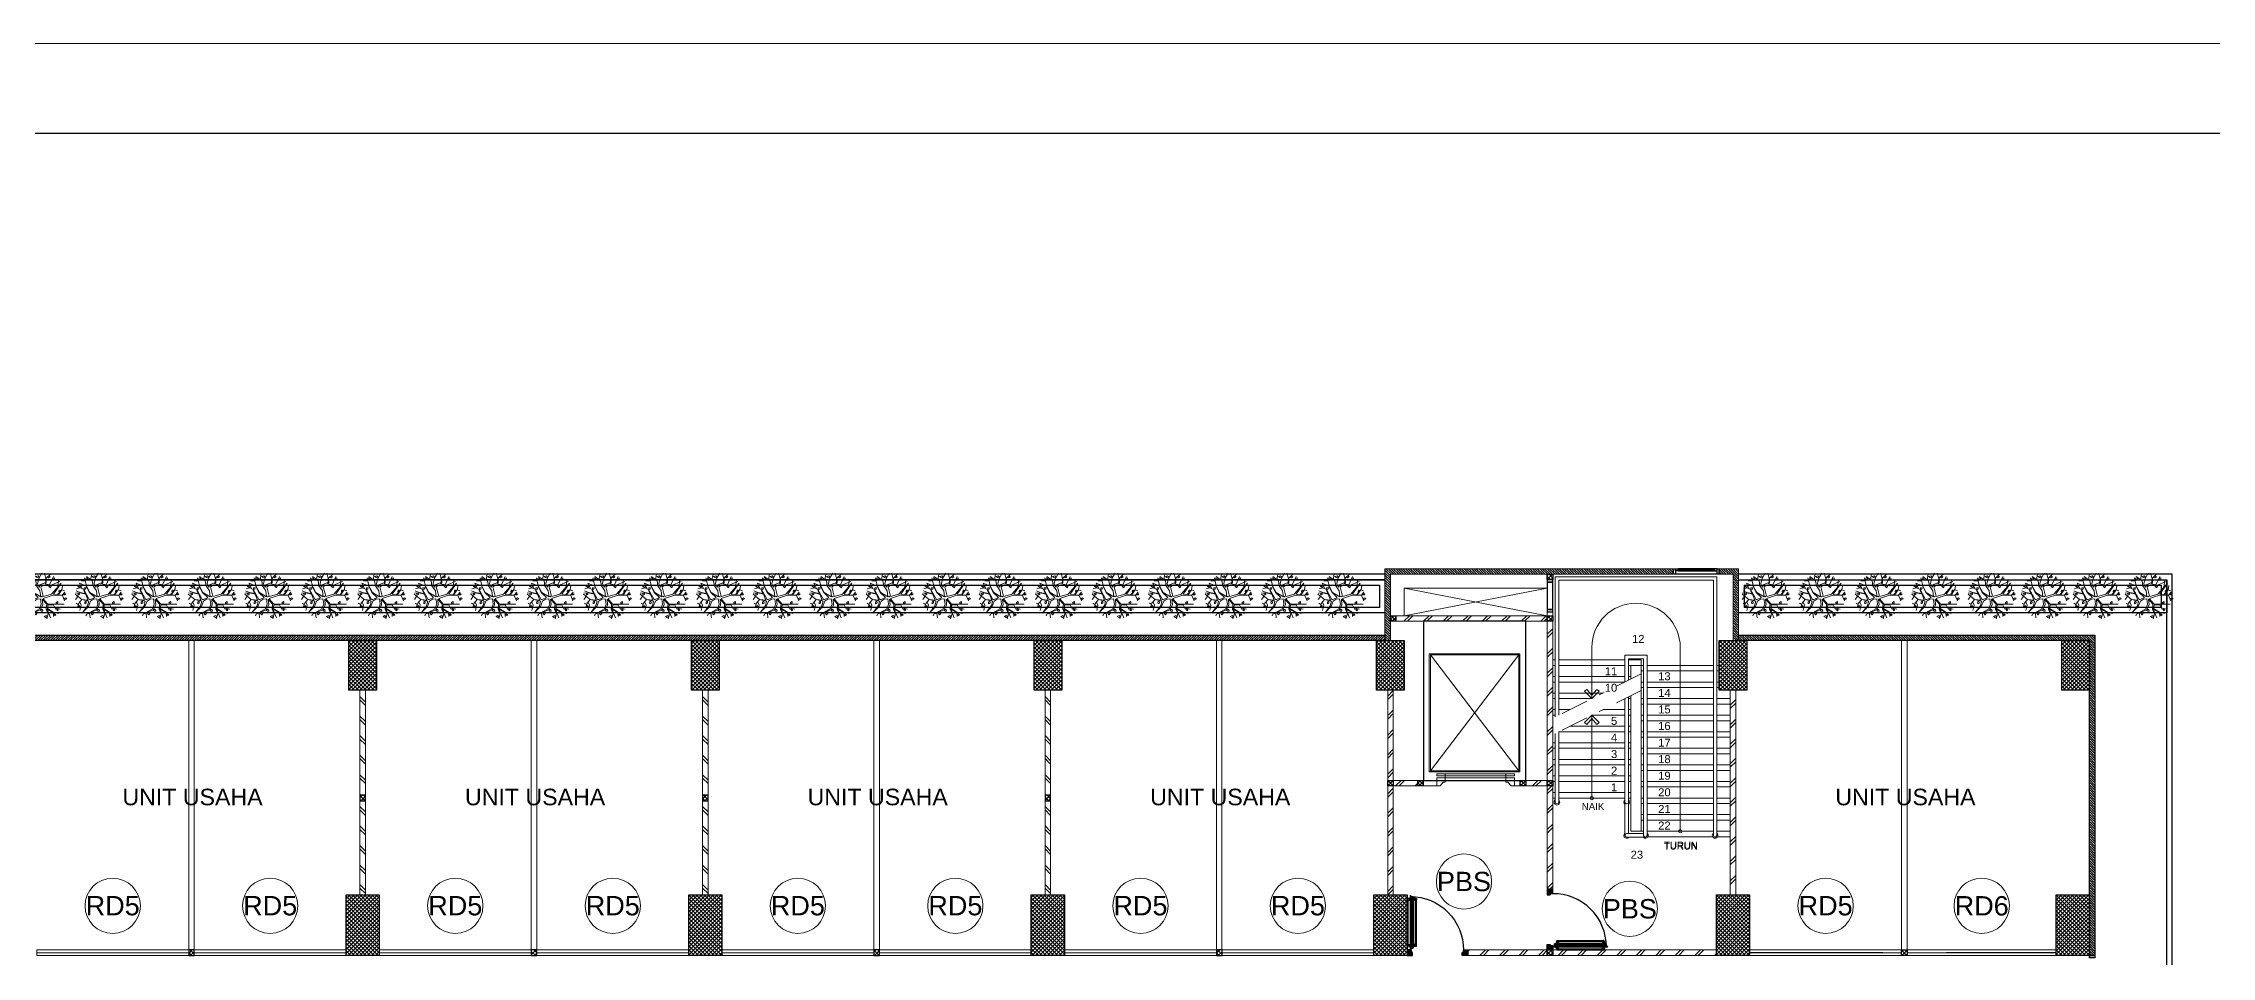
# Model space of a CAD drawing. Header units: millimetres. Extents: x -108 to 351, y -17 to 192.
# Drawn here: x 158.79 to 198.03, y 50.78 to 67.31 of the extents above; entities that cross this region are included whole.
import ezdxf
from ezdxf.enums import TextEntityAlignment as Align

# ---------------------------------------------------------------- set-up
doc = ezdxf.new("R2010")
doc.units = ezdxf.units.MM
doc.linetypes.add('DASHDOT', pattern=[1, 0.5, -0.25, 0, -0.25])
doc.layers.get('defpoints').update_dxf_attribs({"color": 1})
for name, color, linetype, lineweight in [('ars', 11, 'Continuous', 0), ('ars @ 1', 11, 'Continuous', 0), ('ARSIR', 31, 'Continuous', 5), ('KACA', 151, 'Continuous', 5), ('KOL', 1, 'Continuous', 30), ('KOLOM', 4, 'Continuous', 9), ('KOP', 7, 'Continuous', 20), ('KOP GARIS', 1, 'Continuous', 30), ('lan', 7, 'Continuous', 15), ('LIFT', 15, 'Continuous', 15), ('NOT', 7, 'Continuous', 20), ('POHON', 62, 'Continuous', 5), ('Stair', 7, 'Continuous', 15), ('tem', 5, 'Continuous', 20)]:
    doc.layers.add(name, color=color, linetype=linetype, lineweight=lineweight)
doc.layers.add('as', color=1, linetype='Continuous', plot=False)
for name, color, linetype in [('HID', 1, 'Continuous'), ('Kusen', 30, 'Continuous'), ('STL', 6, 'Continuous')]:
    doc.layers.add(name, color=color, linetype=linetype)
doc.styles.add('ATTR', font='romans.shx', dxfattribs={"width": 0.8, "height": 0.56})
doc.styles.add('RM25', font='arial.ttf')
doc.styles.add('S', font='simplex', dxfattribs={"width": 0.75})
doc.styles.get("Standard").update_dxf_attribs({"font": 'arial.ttf'})
pattern_1 = [(45, (0, 0), (-0.1767767, 0.1767767), []), (45, (0.0625, 0), (-0.1767767, 0.1767767), [])]
pattern_2 = [(225, (1.1, 1e-06), (-0.014142, 0.014142), []), (135, (1.1, 1e-06), (0.014142, 0.014142), [])]
pattern_3 = [(315, (-2e-13, 1e-06), (0.014142, 0.014142), []), (45, (-2e-13, 1e-06), (-0.014142, 0.014142), [])]

# ---------------------------------------------------------------- blocks, each defined once
blk = doc.blocks.new('K 10.10')
at = {"layer": 'ars'}
h = blk.add_hatch(dxfattribs=at)
h.set_pattern_fill('_USER', color=256, scale=0.05, angle=45, double=1, pattern_type=0)
h.set_pattern_definition([(45, (0, 0), (-0.035355339, 0.035355339), []), (135, (0, 0), (-0.035355339, -0.035355339), [])])
h.paths.add_polyline_path([(1560.538, 1380.407), (1560.638, 1380.407), (1560.638, 1380.507), (1560.538, 1380.507)])
at = {"layer": 'KOL'}
blk.add_lwpolyline([(1560.538, 1380.407), (1560.638, 1380.407), (1560.638, 1380.507), (1560.538, 1380.507)], close=True, dxfattribs=at)
blk = doc.blocks.new('k1')
at = {"layer": 'ars'}
h = blk.add_hatch(dxfattribs=at)
h.set_pattern_fill('_USER', color=256, scale=0.05, angle=45, double=1, pattern_type=0)
h.set_pattern_definition([(45, (0, -5), (-0.03535534, 0.03535534), []), (135, (0, -5), (-0.03535534, -0.03535534), [])])
h.paths.add_polyline_path([(-0.3, -0.55), (0.3, -0.55), (0.3, 0.55), (-0.3, 0.55)])
at = {"layer": 'KOL'}
blk.add_lwpolyline([(-0.3, -0.55), (0.3, -0.55), (0.3, 0.55), (-0.3, 0.55)], close=True, dxfattribs=at)
blk = doc.blocks.new('k3')
at = {"layer": 'ars'}
h = blk.add_hatch(dxfattribs=at)
h.set_pattern_fill('_USER', color=256, scale=0.05, angle=45, double=1, pattern_type=0)
h.set_pattern_definition([(45, (0, -5.05), (-0.03535534, 0.03535534), []), (135, (0, -5.05), (-0.03535534, -0.03535534), [])])
h.paths.add_polyline_path([(-0.25, -0.45), (0.25, -0.45), (0.25, 0.45), (-0.25, 0.45)])
at = {"layer": 'KOL'}
blk.add_lwpolyline([(-0.25, -0.45), (0.25, -0.45), (0.25, 0.45), (-0.25, 0.45)], close=True, dxfattribs=at)
blk = doc.blocks.new('bola-3')
at = {"layer": 'POHON'}
for p, q in [((-0.8, 1.61), (-0.7, 2.14)), ((-0.05, 2.25), (-0.32, 1.8)), ((0.18, 2.23), (0.33, 1.73)), ((0.39, 1.79), (0.73, 2.12)), ((-1.65, -0.31), (-2.28, 0.2)), ((-1.84, 0.34), (-2.27, 0.32)), ((-2.05, 0), (-2.27, -0.31)), ((-2.2, 0.55), (-1.82, 0.37)), ((-1.83, 0.82), (-2.16, 0.74)), ((-1.47, 0.67), (-2.06, 0.94)), ((-1.25, 1.01), (-1.87, 1.29)), ((-1.87, 1.27), (-1.62, 0.76)), ((-1.28, 0.22), (-1.84, 0.34)), ((-1.82, 0.37), (-1.35, 0.29)), ((-1.31, 1.47), (-1.72, 1.49)), ((-0.94, -0.31), (-1.47, 0.67)), ((-1.36, 0.34), (-1.47, 0.57)), ((-1.21, 1.01), (-1.38, 1.8)), ((-1.35, 0.29), (-1.36, 0.34)), ((-1.06, -0.37), (-1.28, 0.22)), ((-0.92, 0.36), (-1.25, 1.01)), ((-0.87, 0.39), (-1.21, 1.01)), ((-1.2, 1.91), (-0.65, 1.5)), ((-0.41, -0.1), (-0.92, 0.36)), ((-0.17, -0.05), (-0.87, 0.39)), ((-0.65, 1.5), (-0.57, 1.01)), ((-0.57, 1.01), (-0.24, 0.53)), ((-0.32, 1.8), (-0.47, 1.24)), ((-0.47, 1.24), (-0.44, 1.1)), ((-0.44, 1.1), (-0.28, 0.89)), ((-0.28, 0.89), (-0.25, 1.1)), ((-0.25, 1.1), (0.3, 1.34)), ((-0.24, 0.53), (-0.17, -0.03)), ((-0.15, 0.92), (0.18, 1.12)), ((0.08, 0.02), (-0.15, 0.92)), ((0.08, -0.21), (1.04, 0.13)), ((0.09, 0), (0.88, 0.2)), ((0.18, 1.12), (0.75, 1.04)), ((0.37, 1.33), (0.26, 1.2)), ((0.27, 1.2), (0.69, 1.12)), ((0.31, 1.34), (0.33, 1.77)), ((0.36, 1.79), (0.37, 1.33)), ((0.69, 1.12), (1.06, 1.93)), ((0.75, 1.04), (1.69, 1.43)), ((0.88, 0.2), (1.81, 1.27)), ((1.04, 0.13), (1.92, 0.07)), ((1.81, 1.26), (1.06, 0.22)), ((1.06, 0.22), (1.46, 0.18)), ((1.46, 0.18), (1.87, 0.64)), ((1.55, 1.59), (1.47, 0.89)), ((1.87, 0.64), (1.55, 0.18)), ((1.55, 0.16), (1.91, 0.13)), ((1.88, 0.64), (1.94, 1.04)), ((1.88, 0.64), (2.13, 0.55)), ((1.91, 0.13), (2.16, 0.41)), ((1.92, 0.07), (2.14, -0.42)), ((-2, -0.77), (-2.19, -0.67)), ((-1.95, -0.67), (-2.05, -0.98)), ((-1.65, -0.31), (-1.95, -0.67)), ((-1.84, -0.56), (-1.71, -0.86)), ((-1.71, -0.86), (-1.83, -1.35)), ((-0.98, -0.47), (-1.65, -0.31)), ((-1.64, -0.31), (-1.06, -0.37)), ((-1.62, -1.62), (-1.1, -0.91)), ((-1.01, -0.97), (-1.62, -1.6)), ((-1.18, -1.72), (-1.25, -1.88)), ((-0.28, -1.21), (-1.18, -1.71)), ((-0.21, -1.3), (-1.18, -1.72)), ((-1.09, -0.91), (-0.98, -0.47)), ((-0.81, -0.45), (-1.01, -0.97)), ((-0.83, -0.31), (-0.94, -0.31)), ((-0.9, -1.62), (-0.85, -2.08)), ((-0.41, -0.12), (-0.83, -0.31)), ((-0.52, -0.28), (-0.81, -0.45)), ((-0.19, -0.24), (-0.52, -0.28)), ((-0.11, -0.75), (-0.28, -1.21)), ((0.03, -0.81), (-0.21, -1.3)), ((-0.19, -0.24), (-0.11, -0.75)), ((-0.02, -0.26), (0.41, -0.75)), ((-0.02, -0.28), (0.03, -0.81)), ((0.08, -0.23), (0.51, -0.74)), ((0.41, -0.75), (0.37, -1.25)), ((0.37, -1.25), (0.56, -1.67)), ((0.56, -1.67), (0.42, -2.18)), ((0.44, -1.25), (0.78, -2.06)), ((0.45, -1.27), (1.03, -1.57)), ((0.52, -0.84), (0.47, -1.18)), ((0.47, -1.18), (1.03, -1.53)), ((0.51, -0.74), (2.08, -0.74)), ((0.52, -0.84), (1.06, -0.82)), ((1.03, -1.53), (1.54, -1.65)), ((1.03, -1.57), (1.06, -1.94)), ((1.06, -0.82), (1.29, -1.28)), ((1.19, -1.09), (1.73, -1.25))]:
    blk.add_line(p, q, dxfattribs=at)
for points in [[(-1.9, 0.32), (-2.05, 0.25), (-2, 0.11), (-1.87, 0.2)], [(-1.73, 1.01), (-1.89, 1.06), (-1.98, 0.96), (-1.84, 0.9)], [(-1.44, 0.68), (-1.44, 0.83), (-1.27, 0.83), (-1.3, 0.7)], [(-1.23, 1.8), (-1.27, 1.66), (-1.14, 1.57), (-1.1, 1.71)], [(-0.43, 1.97), (-0.64, 1.91), (-0.5, 1.81), (-0.31, 1.84)], [(0, 0.02), (-0.07, 0), (-0.08, -0.05), (-0.03, -0.03)], [(0.49, 1.88), (0.64, 1.95), (0.74, 1.86), (0.61, 1.79)], [(0.69, 1.05), (0.62, 0.94), (0.79, 0.81), (0.85, 0.96)], [(1.16, 1.78), (1, 1.73), (1, 1.6), (1.16, 1.62)], [(1.67, 0.41), (1.59, 0.48), (1.62, 0.61), (1.71, 0.59)], [(2.03, 0.16), (2.08, 0.25), (2.25, 0.25), (2.17, 0.15)], [(-1.87, -0.88), (-1.98, -0.98), (-1.94, -1.11), (-1.83, -1.04)], [(-1.24, -0.45), (-1.37, -0.54), (-1.36, -0.72), (-1.22, -0.61)], [(-0.67, -1.53), (-0.75, -1.64), (-0.65, -1.79), (-0.53, -1.66)], [(-0.17, -1.26), (-0.17, -1.37), (-0.1, -1.42), (0.04, -1.42), (0.01, -1.28), (-0.07, -1.26)], [(0.48, -1.92), (0.35, -1.84), (0.16, -1.95), (0.33, -2.03)], [(1.07, -1.75), (1.17, -1.68), (1.29, -1.79), (1.19, -1.86)], [(1.32, -0.71), (1.32, -0.58), (1.48, -0.49), (1.48, -0.64)], [(1.43, -1.18), (1.38, -1.29), (1.48, -1.4), (1.53, -1.29)], [(2.1, -0.23), (2.24, -0.14), (2.35, -0.23), (2.22, -0.31)]]:
    blk.add_lwpolyline(points, close=True, dxfattribs=at)
at = {"layer": 'POHON', "style": 'ATTR', "width": 0.8, "flags": 9}
blk.add_attdef('ESTCODE', (-0.07, 0), '', height=0.00000926, dxfattribs=at)
blk = doc.blocks.new('D-P90')
at = {"layer": 'ars'}
h = blk.add_hatch(dxfattribs=at)
h.set_pattern_fill('ANSI37', color=256, scale=0.005, angle=-90, style=0)
h.set_pattern_definition([(45, (-1350.94906, -1248.591899), (0.01122532015, -0.01122532015), []), (315, (-1350.94906, -1248.591899), (-0.01122532015, -0.01122532015), [])])
h.paths.add_polyline_path([(0.009, -0.183, -0.414214), (0.01, -0.184), (0.01, -1.116, -0.414214), (0.009, -1.117), (-0.034, -1.117, 0.414214), (-0.037, -1.12), (-0.037, -1.142, -1), (-0.038, -1.142), (-0.038, -0.158, -1), (-0.037, -0.158), (-0.037, -0.181, 0.414214), (-0.034, -0.183)])
at = {"layer": 'as'}
for p, q in [((-0.04, -0.158), (-0.046, -0.158)), ((-0.042, -0.161), (-0.042, -0.155))]:
    blk.add_line(p, q, dxfattribs=at)
at = {"layer": 'HID'}
for p, q in [((-0.044, -0.125), (-0.092, -0.077)), ((-0.042, -0.123), (-0.091, -0.075)), ((-0.066, -0.147), (-0.023, -0.104)), ((-0.063, -0.147), (-0.023, -0.107)), ((0.966, -0.147), (0.923, -0.104)), ((0.963, -0.147), (0.923, -0.107)), ((0.942, -0.123), (0.991, -0.075)), ((0.944, -0.125), (0.992, -0.077))]:
    blk.add_line(p, q, dxfattribs=at)
for points in [[(-0.044, -0.125), (-0.044, -0.125), (-0.042, -0.123), (-0.042, -0.123)], [(0.944, -0.125), (0.944, -0.125), (0.942, -0.123), (0.942, -0.123)]]:
    blk.add_lwpolyline(points, dxfattribs=at)
at = {"layer": 'KOL'}
blk.add_line((0.97, -0.13), (0.97, -0.15), dxfattribs=at)
at = {"layer": 'Kusen', "ltscale": 2}
for p, q in [((-0.099, -0.221), (-0.099, -1.06)), ((-0.079, -0.241), (-0.079, -1.06)), ((-0.074, -0.211), (-0.04, -0.211)), ((-0.074, -0.221), (-0.074, -0.211)), ((-0.074, -0.251), (-0.074, -0.241)), ((-0.074, -0.251), (-0.04, -0.251)), ((-0.061, -0.251), (-0.061, -0.211)), ((-0.04, -0.251), (-0.04, -0.211)), ((0.046, -0.211), (0.012, -0.211)), ((0.012, -0.251), (0.012, -0.211)), ((0.046, -0.251), (0.012, -0.251)), ((0.033, -0.251), (0.033, -0.211)), ((0.046, -0.221), (0.046, -0.211)), ((0.046, -0.251), (0.046, -0.241)), ((0.053, -0.241), (0.053, -1.06)), ((0.073, -0.221), (0.073, -1.06)), ((-0.074, -1.05), (-0.04, -1.05)), ((-0.074, -1.05), (-0.074, -1.06)), ((-0.074, -1.08), (-0.074, -1.09)), ((-0.074, -1.09), (-0.04, -1.09)), ((-0.061, -1.05), (-0.061, -1.09)), ((-0.04, -1.05), (-0.04, -1.09)), ((0.046, -1.05), (0.012, -1.05)), ((0.012, -1.05), (0.012, -1.09)), ((0.046, -1.09), (0.012, -1.09)), ((0.033, -1.05), (0.033, -1.09)), ((0.046, -1.05), (0.046, -1.06)), ((0.046, -1.08), (0.046, -1.09))]:
    blk.add_line(p, q, dxfattribs=at)
at = {"layer": 'Kusen'}
for p, q in [((-0.042, -0.155), (-0.038, -0.156)), ((-0.042, -0.157), (-0.038, -0.158))]:
    blk.add_line(p, q, dxfattribs=at)
at = {"layer": 'Kusen', "ltscale": 2}
for points in [[(-0.099, -0.241), (-0.061, -0.241), (-0.061, -0.221), (-0.099, -0.221), (-0.099, -0.241)], [(0.073, -0.241), (0.033, -0.241), (0.033, -0.221), (0.073, -0.221), (0.073, -0.241)], [(-0.101, -1.06), (-0.061, -1.06), (-0.061, -1.08), (-0.101, -1.08), (-0.101, -1.06)], [(0.073, -1.06), (0.033, -1.06), (0.033, -1.08), (0.073, -1.08), (0.073, -1.06)]]:
    blk.add_lwpolyline(points, dxfattribs=at)
at = {"layer": 'Kusen'}
blk.add_circle((-0.042, -0.158), 0.001, dxfattribs=at)
for radius, start, end in [(0.0025, 75.7804, 11.3851), (0.961, 270, 0.4597)]:
    blk.add_arc((-0.042, -0.158), radius, start, end, dxfattribs=at)
at = {"layer": 'STL'}
for p, q in [((-0.038, -0.158), (-0.038, -1.142)), ((-0.037, -0.181), (-0.037, -0.158)), ((-0.034, -0.183), (0.009, -0.183)), ((0.01, -0.184), (0.01, -1.116)), ((-0.037, -1.12), (-0.037, -1.142)), ((-0.034, -1.117), (0.009, -1.117))]:
    blk.add_line(p, q, dxfattribs=at)
for points in [[(0, -0.1), (0, -0.103), (-0.019, -0.103, 0.414214), (-0.02, -0.105), (-0.02, -0.148, -0.414214), (-0.022, -0.15), (-0.068, -0.15, -0.414214), (-0.07, -0.148), (-0.07, -0.13), (-0.067, -0.13), (-0.067, -0.146, 0.414214), (-0.065, -0.147), (-0.024, -0.147, 0.414214), (-0.023, -0.146), (-0.023, -0.102, -0.414214), (-0.021, -0.1)], [(0.9, -0.1), (0.9, -0.103), (0.919, -0.103, -0.414214), (0.92, -0.105), (0.92, -0.148, 0.414214), (0.922, -0.15), (0.968, -0.15, 0.414214), (0.97, -0.148), (0.97, -0.13), (0.967, -0.13), (0.967, -0.146, -0.414214), (0.966, -0.147), (0.925, -0.147, -0.414214), (0.923, -0.146), (0.923, -0.102, 0.414214), (0.921, -0.1)]]:
    blk.add_lwpolyline(points, format="xyb", close=True, dxfattribs=at)
blk.add_lwpolyline([(0.009, -0.182), (-0.034, -0.182, -0.414214), (-0.035, -0.181), (-0.035, -0.158, 1), (-0.04, -0.158), (-0.04, -1.142, 1), (-0.035, -1.142), (-0.035, -1.12, -0.414214), (-0.034, -1.119), (0.009, -1.119, 0.414214), (0.012, -1.116), (0.012, -0.184)], format="xyb", dxfattribs=at)
for centre, radius, start, end in [((-0.038, -0.158), 0.00075, 0, 180), ((-0.034, -0.181), 0.0025, 180, 270), ((0.009, -0.184), 0.0025, 360, 90), ((0.009, -0.184), 0.001, 360, 90), ((-0.038, -1.142), 0.00075, 180, 0), ((-0.034, -1.12), 0.0025, 90, 180), ((0.009, -1.116), 0.001, 270, 0)]:
    blk.add_arc(centre, radius, start, end, dxfattribs=at)
blk = doc.blocks.new('PINTU DARURAT')
at = {"layer": 'ARSIR'}
h = blk.add_hatch(dxfattribs=at)
h.set_pattern_fill('_USER', color=256, scale=0.02, angle=315, style=0, double=1, pattern_type=0)
h.set_pattern_definition(pattern_3)
edge = h.paths.add_edge_path()
edge.add_line((0, 0), (0.1, 0))
edge.add_line((0.1, 0), (0.1, 0.05))
edge.add_line((0.1, 0.05), (0.077, 0.05))
edge.add_line((0.077, 0.05), (0.077, 0.096))
edge.add_arc((0.076, 0.096), 0.0015, 360, 450)
edge.add_line((0.075, 0.097), (0.035, 0.097))
edge.add_arc((0.035, 0.096), 0.0015, 90, 180)
edge.add_line((0.033, 0.096), (0.033, 0.08))
edge.add_line((0.033, 0.08), (0.03, 0.08))
edge.add_line((0.03, 0.08), (0.03, 0.1))
edge.add_line((0.03, 0.1), (0, 0.1))
edge.add_line((0, 0.1), (0, 0))
h = blk.add_hatch(dxfattribs=at)
h.set_pattern_fill('_USER', color=256, scale=0.02, angle=315, style=0, double=1, pattern_type=0)
h.set_pattern_definition(pattern_3)
edge = h.paths.add_edge_path()
edge.add_line((0, 0), (0.1, 0))
edge.add_line((0.1, 0), (0.1, 0.05))
edge.add_line((0.1, 0.05), (0.077, 0.05))
edge.add_line((0.077, 0.05), (0.077, 0.096))
edge.add_arc((0.076, 0.096), 0.0015, 360, 450)
edge.add_line((0.075, 0.097), (0.035, 0.097))
edge.add_arc((0.035, 0.096), 0.0015, 90, 180)
edge.add_line((0.033, 0.096), (0.033, 0.08))
edge.add_line((0.033, 0.08), (0.03, 0.08))
edge.add_line((0.03, 0.08), (0.03, 0.1))
edge.add_line((0.03, 0.1), (0, 0.1))
edge.add_line((0, 0.1), (0, 0))
h = blk.add_hatch(dxfattribs=at)
h.set_pattern_fill('_USER', color=256, scale=0.02, angle=315, style=0, double=1, pattern_type=0)
h.set_pattern_definition(pattern_2)
edge = h.paths.add_edge_path()
edge.add_line((1.1, 0), (1, 0))
edge.add_line((1, 0), (1, 0.05))
edge.add_line((1, 0.05), (1.023, 0.05))
edge.add_line((1.023, 0.05), (1.023, 0.096))
edge.add_arc((1.024, 0.096), 0.0015, -630, -540, ccw=False)
edge.add_line((1.024, 0.097), (1.065, 0.097))
edge.add_arc((1.065, 0.096), 0.0015, -360, -270, ccw=False)
edge.add_line((1.067, 0.096), (1.067, 0.08))
edge.add_line((1.067, 0.08), (1.07, 0.08))
edge.add_line((1.07, 0.08), (1.07, 0.1))
edge.add_line((1.07, 0.1), (1.1, 0.1))
edge.add_line((1.1, 0.1), (1.1, 0))
h = blk.add_hatch(dxfattribs=at)
h.set_pattern_fill('_USER', color=256, scale=0.02, angle=315, style=0, double=1, pattern_type=0)
h.set_pattern_definition(pattern_2)
edge = h.paths.add_edge_path()
edge.add_line((1.1, 0), (1, 0))
edge.add_line((1, 0), (1, 0.05))
edge.add_line((1, 0.05), (1.023, 0.05))
edge.add_line((1.023, 0.05), (1.023, 0.096))
edge.add_arc((1.024, 0.096), 0.0015, -630, -540, ccw=False)
edge.add_line((1.024, 0.097), (1.065, 0.097))
edge.add_arc((1.065, 0.096), 0.0015, -360, -270, ccw=False)
edge.add_line((1.067, 0.096), (1.067, 0.08))
edge.add_line((1.067, 0.08), (1.07, 0.08))
edge.add_line((1.07, 0.08), (1.07, 0.1))
edge.add_line((1.07, 0.1), (1.1, 0.1))
edge.add_line((1.1, 0.1), (1.1, 0))
at = {"layer": 'KOL'}
blk.add_line((1.1, 0.1), (1.1, 0), dxfattribs=at)
blk.add_line((1.1, 0.1), (1.1, 0), dxfattribs=at)
blk.add_line((1.1, 0.1), (1.1, 0), dxfattribs=at)
blk.add_line((1.1, 0.1), (1.1, 0), dxfattribs=at)
for points in [[(0, 0), (0.1, 0), (0.1, 0.05), (0.077, 0.05), (0.077, 0.096, 0.414214), (0.075, 0.097), (0.035, 0.097, 0.414214), (0.033, 0.096), (0.033, 0.08), (0.03, 0.08), (0.03, 0.1), (0, 0.1)], [(0, 0), (0.1, 0), (0.1, 0.05), (0.077, 0.05), (0.077, 0.096, 0.414214), (0.075, 0.097), (0.035, 0.097, 0.414214), (0.033, 0.096), (0.033, 0.08), (0.03, 0.08), (0.03, 0.1), (0, 0.1)], [(1.1, 0), (1, 0), (1, 0.05), (1.023, 0.05), (1.023, 0.096, -0.414214), (1.024, 0.097), (1.065, 0.097, -0.414214), (1.067, 0.096), (1.067, 0.08), (1.07, 0.08), (1.07, 0.1), (1.1, 0.1)], [(1.1, 0), (1, 0), (1, 0.05), (1.023, 0.05), (1.023, 0.096, -0.414214), (1.024, 0.097), (1.065, 0.097, -0.414214), (1.067, 0.096), (1.067, 0.08), (1.07, 0.08), (1.07, 0.1), (1.1, 0.1)]]:
    blk.add_lwpolyline(points, format="xyb", close=True, dxfattribs=at)
at = {"layer": 'Kusen', "xscale": -1, "rotation": 180}
blk.add_blockref('D-P90', (0.1, -0.05), dxfattribs=at)
blk = doc.blocks.new('T. J2')
at = {"layer": 'KACA', "color": 141}
blk.add_lwpolyline([(-0.379, 0.077), (0.291, 0.077), (0.291, 0.082), (-0.379, 0.082)], close=True, dxfattribs=at)
at = {"layer": 'Kusen'}
for p, q in [((-0.419, 0), (0.331, 0)), ((-0.369, 0.1), (0.281, 0.1)), ((0.281, 0.06), (-0.369, 0.06))]:
    blk.add_line(p, q, dxfattribs=at)
for points in [[(-0.459, 0), (-0.419, 0), (-0.419, 0.1), (-0.459, 0.1)], [(0.331, 0), (0.371, 0), (0.371, 0.1), (0.331, 0.1)]]:
    blk.add_lwpolyline(points, close=True, dxfattribs=at)
for points in [[(-0.369, 0.077), (-0.369, 0.06), (-0.419, 0.06), (-0.419, 0.1), (-0.369, 0.1), (-0.369, 0.082), (-0.379, 0.082), (-0.379, 0.077), (-0.369, 0.077)], [(0.281, 0.077), (0.281, 0.06), (0.331, 0.06), (0.331, 0.1), (0.281, 0.1), (0.281, 0.082), (0.291, 0.082), (0.291, 0.077), (0.281, 0.077)]]:
    blk.add_lwpolyline(points, dxfattribs=at)
blk = doc.blocks.new('P.SHAFT')
for points in [[(-0.05, 0.54), (-0.05, 0.58), (0.05, 0.58), (0.05, 0.54)], [(-0.05, 0.04), (-0.05, 0.54), (0.05, 0.54), (0.05, 0.04)], [(-0.05, 0), (-0.05, 0.04), (0.05, 0.04), (0.05, 0)]]:
    blk.add_lwpolyline(points, close=True)
blk = doc.blocks.new('LIFT BARANG MITSHUBISI')
at = {"layer": 'ARSIR'}
for p, q in [((-0.845, 1.05), (0.755, -1.05)), ((0.755, 1.05), (-0.845, -1.05))]:
    blk.add_line(p, q, dxfattribs=at)
at = {"layer": 'defpoints', "color": 3}
blk.add_lwpolyline([(0.883, -1.223), (0.883, 1.657), (-0.972, 1.657), (-0.972, -1.223)], close=True, dxfattribs=at)
at = {"layer": 'LIFT'}
for points in [[(-0.865, -1.07), (0.775, -1.07), (0.775, 1.07), (-0.865, 1.07)], [(-0.845, -1.05), (0.755, -1.05), (0.755, 1.05), (-0.845, 1.05)], [(-0.73, -1.141), (0.676, -1.141), (0.676, -1.105), (-0.73, -1.105)], [(-0.73, -1.141), (-0.577, -1.141), (-0.577, -1.105), (-0.73, -1.105)], [(-0.577, -1.223), (-0.73, -1.223), (-0.73, -1.176), (-0.577, -1.176)], [(-0.73, -1.223), (0.676, -1.223), (0.676, -1.176), (-0.73, -1.176)], [(-0.577, -1.176), (0.523, -1.176), (0.523, -1.141), (-0.577, -1.141)], [(0.523, -1.141), (0.676, -1.141), (0.676, -1.105), (0.523, -1.105)], [(0.523, -1.223), (0.676, -1.223), (0.676, -1.176), (0.523, -1.176)]]:
    blk.add_lwpolyline(points, close=True, dxfattribs=at)
for points in [[(-0.73, -1.223), (-0.73, -1.323), (-0.669, -1.323), (-0.612, -1.258), (-0.577, -1.258), (-0.577, -1.223), (-0.73, -1.223)], [(0.676, -1.223), (0.676, -1.323), (0.616, -1.323), (0.559, -1.258), (0.523, -1.258), (0.523, -1.223), (0.676, -1.223)]]:
    blk.add_lwpolyline(points, dxfattribs=at)
at = {"layer": 'tem'}
for points in [[(-0.972, -1.223), (-0.972, -1.323), (-0.73, -1.323), (-0.73, -1.223)], [(0.676, -1.223), (0.676, -1.323), (0.783, -1.323), (0.783, -1.223)]]:
    blk.add_lwpolyline(points, close=True, dxfattribs=at)
blk = doc.blocks.new('LANTAI-1')
at = {"layer": 'ars'}
h = blk.add_hatch(dxfattribs=at)
h.set_pattern_fill('ANSI31', color=256, scale=0.25, style=0)
h.set_pattern_definition([(135, (-24.08283, 57.124637), (0.022097087, 0.022097087), [])])
h.paths.add_polyline_path([(30.177, 58.425), (30.177, 58.325), (25.067, 58.325), (25.067, 57.125), (24.967, 57.125), (24.967, 58.425)])
h = blk.add_hatch(dxfattribs=at)
h.set_pattern_fill('ANSI31', color=256, scale=0.25, style=0)
h.set_pattern_definition([(135, (-30.132827, 57.124637), (0.022097087, 0.022097087), [])])
edge = h.paths.add_edge_path()
edge.add_line((31.367, 57.125), (31.367, 58.425))
edge.add_line((31.367, 58.425), (31.007, 58.425))
edge.add_line((31.007, 58.425), (31.007, 58.325))
edge.add_line((31.007, 58.325), (31.267, 58.325))
edge.add_line((31.267, 58.325), (31.267, 57.125))
edge.add_line((31.267, 57.125), (31.367, 57.125))
h = blk.add_hatch(dxfattribs=at)
h.set_pattern_fill('ANSI31', color=256, scale=0.01, angle=180, style=0)
h.paths.add_polyline_path([(24.967, 57.125), (-24.433, 57.125), (-24.433, 57.225), (24.967, 57.225)])
h = blk.add_hatch(dxfattribs=at)
h.set_pattern_fill('ANSI31', color=256, scale=0.25, angle=180, style=0)
h.set_pattern_definition([(315, (37.817207, 51.424637), (-0.02209709, -0.02209709), [])])
h.paths.add_polyline_path([(31.367, 57.225), (37.717, 57.225), (37.817, 57.225), (37.817, 51.425), (37.717, 51.425), (37.717, 57.125), (31.367, 57.125)])
h = blk.add_hatch(dxfattribs=at)
h.set_pattern_fill('TEMBOK', color=256, scale=0.25)
h.set_pattern_definition([(315, (-67.9328, 51.34964), (-0.1767767, -0.1767767), []), (315, (-67.8703, 51.34964), (-0.1767767, -0.1767767), [])])
h.paths.add_polyline_path([(6.417, 56.225), (6.517, 56.225), (6.517, 54.325), (6.417, 54.325)])
h = blk.add_hatch(dxfattribs=at)
h.set_pattern_fill('TEMBOK', color=256, scale=0.25)
h.set_pattern_definition([(315, (-61.7328, 51.34964), (-0.1767767, -0.1767767), []), (315, (-61.6703, 51.34964), (-0.1767767, -0.1767767), [])])
h.paths.add_polyline_path([(12.617, 56.225), (12.717, 56.225), (12.717, 54.325), (12.617, 54.325)])
h = blk.add_hatch(dxfattribs=at)
h.set_pattern_fill('TEMBOK', color=256, scale=0.25)
h.set_pattern_definition([(315, (-55.5328, 51.34964), (-0.1767767, -0.1767767), []), (315, (-55.4703, 51.34964), (-0.1767767, -0.1767767), [])])
h.paths.add_polyline_path([(18.817, 56.225), (18.917, 56.225), (18.917, 54.325), (18.817, 54.325)])
h = blk.add_hatch(dxfattribs=at)
h.set_pattern_fill('TEMBOK', color=256, scale=0.25)
h.set_pattern_definition([(315, (-67.9328, 53.24964), (-0.1767767, -0.1767767), []), (315, (-67.8703, 53.24964), (-0.1767767, -0.1767767), [])])
h.paths.add_polyline_path([(6.417, 54.225), (6.517, 54.225), (6.517, 52.525), (6.417, 52.525)])
h = blk.add_hatch(dxfattribs=at)
h.set_pattern_fill('TEMBOK', color=256, scale=0.25)
h.set_pattern_definition([(315, (-61.7328, 53.24964), (-0.1767767, -0.1767767), []), (315, (-61.6703, 53.24964), (-0.1767767, -0.1767767), [])])
h.paths.add_polyline_path([(12.617, 54.225), (12.717, 54.225), (12.717, 52.525), (12.617, 52.525)])
h = blk.add_hatch(dxfattribs=at)
h.set_pattern_fill('TEMBOK', color=256, scale=0.25)
h.set_pattern_definition([(315, (-55.5328, 53.24964), (-0.1767767, -0.1767767), []), (315, (-55.4703, 53.24964), (-0.1767767, -0.1767767), [])])
h.paths.add_polyline_path([(18.817, 54.225), (18.917, 54.225), (18.917, 52.525), (18.817, 52.525)])
at = {"layer": 'ars @ 1'}
h = blk.add_hatch(dxfattribs=at)
h.set_pattern_fill('TEMBOK', color=256, scale=0.25)
h.set_pattern_definition(pattern_1)
h.paths.add_polyline_path([(25.167, 57.575), (25.167, 57.475), (27.905, 57.475), (27.905, 57.575)])
h = blk.add_hatch(dxfattribs=at)
h.set_pattern_fill('TEMBOK', color=256, scale=0.25)
h.set_pattern_definition(pattern_1)
h.paths.add_polyline_path([(27.905, 52.625), (28.005, 52.625), (28.005, 57.475), (27.905, 57.475)])
h = blk.add_hatch(dxfattribs=at)
h.set_pattern_fill('TEMBOK', color=256, scale=0.25)
h.set_pattern_definition(pattern_1)
h.paths.add_polyline_path([(25.017, 52.525), (25.117, 52.525), (25.117, 56.225), (25.017, 56.225)])
h = blk.add_hatch(dxfattribs=at)
h.set_pattern_fill('TEMBOK', color=256, scale=0.25)
h.set_pattern_definition(pattern_1)
h.paths.add_polyline_path([(31.317, 52.525), (31.217, 52.525), (31.217, 56.225), (31.317, 56.225)])
h = blk.add_hatch(dxfattribs=at)
h.set_pattern_fill('TEMBOK', color=256, scale=0.25)
h.set_pattern_definition(pattern_1)
h.paths.add_polyline_path([(25.561, 54.495), (25.561, 54.595), (25.117, 54.595), (25.117, 54.495)])
h = blk.add_hatch(dxfattribs=at)
h.set_pattern_fill('TEMBOK', color=256, scale=0.25)
h.set_pattern_definition(pattern_1)
h.paths.add_polyline_path([(27.905, 54.495), (27.905, 54.595), (27.516, 54.595), (27.516, 54.495)])
h = blk.add_hatch(dxfattribs=at)
h.set_pattern_fill('TEMBOK', color=256, scale=0.25)
h.set_pattern_definition(pattern_1)
h.paths.add_polyline_path([(27.905, 51.425), (27.905, 51.525), (26.467, 51.525), (26.467, 51.425)])
h = blk.add_hatch(dxfattribs=at)
h.set_pattern_fill('TEMBOK', color=256, scale=0.25)
h.set_pattern_definition(pattern_1)
h.paths.add_polyline_path([(30.967, 51.425), (30.967, 51.525), (28.005, 51.525), (28.005, 51.425)])
for p, q in [((-24.433, 58.225), (24.967, 58.225)), ((-24.333, 58.125), (24.867, 58.125)), ((24.967, 58.325), (-10.133, 58.325)), ((24.967, 58.225), (-10.133, 58.225)), ((24.867, 58.125), (24.867, 57.725)), ((39.217, 58.325), (31.367, 58.325)), ((31.367, 58.225), (39.117, 58.225)), ((31.467, 58.125), (39.017, 58.125)), ((31.467, 58.125), (31.467, 57.725)), ((39.017, 58.125), (39.017, 57.725)), ((39.117, 58.225), (39.117, 57.625)), ((39.117, 41.275), (39.117, 58.225)), ((39.217, 40.575), (39.217, 58.325)), ((24.867, 57.725), (-24.333, 57.725)), ((39.017, 57.725), (31.467, 57.725)), ((24.967, 57.625), (-24.433, 57.625)), ((39.117, 57.625), (31.367, 57.625))]:
    blk.add_line(p, q)
at = {"layer": 'ars'}
for p, q in [((28.049, 58.281), (28.049, 55.743)), ((28.049, 58.281), (30.973, 58.281)), ((28.111, 58.218), (28.111, 55.775)), ((28.111, 58.218), (30.911, 58.218)), ((30.911, 58.218), (30.911, 53.6)), ((30.973, 58.281), (30.973, 53.6)), ((28.005, 56.775), (28.049, 56.775)), ((28.111, 56.775), (29.311, 56.775)), ((29.311, 56.858), (29.311, 56.375)), ((29.311, 56.858), (29.711, 56.858)), ((29.374, 56.796), (29.374, 56.406)), ((29.374, 56.796), (29.648, 56.796)), ((29.374, 56.775), (29.605, 56.775)), ((29.605, 56.675), (29.605, 56.775)), ((29.605, 56.575), (29.648, 56.575)), ((29.648, 56.796), (29.648, 53.6)), ((29.711, 56.858), (29.711, 53.6)), ((29.711, 56.575), (30.911, 56.575)), ((30.973, 56.575), (31.017, 56.575)), ((28.005, 56.475), (28.049, 56.475)), ((28.005, 56.175), (28.049, 56.175)), ((28.111, 56.475), (29.311, 56.475)), ((28.111, 56.175), (28.911, 56.175)), ((29.374, 56.475), (29.418, 56.475)), ((29.605, 56.275), (29.648, 56.275)), ((29.711, 56.275), (30.911, 56.275)), ((30.973, 56.275), (31.017, 56.275)), ((28.005, 55.875), (28.049, 55.875)), ((28.111, 55.875), (28.311, 55.875)), ((28.911, 55.875), (29.311, 55.875)), ((29.311, 56.075), (29.311, 53.6)), ((29.374, 56.106), (29.374, 53.631)), ((29.374, 55.875), (29.418, 55.875)), ((29.605, 55.975), (29.648, 55.975)), ((29.711, 55.975), (30.911, 55.975)), ((30.973, 55.975), (31.217, 55.975)), ((28.049, 55.443), (28.049, 54.2)), ((28.111, 55.475), (28.111, 54.2)), ((28.311, 55.575), (29.311, 55.575)), ((29.374, 55.575), (29.418, 55.575)), ((29.605, 55.675), (29.648, 55.675)), ((29.605, 55.375), (29.648, 55.375)), ((29.711, 55.675), (30.911, 55.675)), ((29.711, 55.375), (30.911, 55.375)), ((30.973, 55.675), (31.217, 55.675)), ((30.973, 55.375), (31.217, 55.375)), ((28.005, 55.275), (28.049, 55.275)), ((28.005, 54.975), (28.049, 54.975)), ((28.111, 55.275), (29.311, 55.275)), ((28.111, 54.975), (29.311, 54.975)), ((29.374, 55.275), (29.418, 55.275)), ((29.374, 54.975), (29.418, 54.975)), ((29.605, 55.075), (29.648, 55.075)), ((29.711, 55.075), (30.911, 55.075)), ((30.973, 55.075), (31.217, 55.075)), ((28.005, 54.675), (28.049, 54.675)), ((28.111, 54.675), (29.311, 54.675)), ((29.374, 54.675), (29.418, 54.675)), ((29.605, 54.775), (29.648, 54.775)), ((29.711, 54.775), (30.911, 54.775)), ((30.973, 54.775), (31.217, 54.775)), ((28.005, 54.375), (28.049, 54.375)), ((28.111, 54.375), (29.311, 54.375)), ((29.374, 54.375), (29.418, 54.375)), ((29.605, 54.475), (29.648, 54.475)), ((29.605, 54.175), (29.648, 54.175)), ((29.711, 54.475), (30.911, 54.475)), ((29.711, 54.175), (30.911, 54.175)), ((30.973, 54.475), (31.217, 54.475)), ((30.973, 54.175), (31.217, 54.175)), ((29.605, 53.875), (29.648, 53.875)), ((29.711, 53.875), (30.911, 53.875)), ((30.973, 53.875), (31.217, 53.875)), ((29.343, 53.631), (29.648, 53.631)), ((29.343, 53.568), (29.68, 53.568)), ((29.724, 53.575), (30.897, 53.575)), ((30.987, 53.575), (31.217, 53.575))]:
    blk.add_line(p, q, dxfattribs=at)
for centre, radius, start, end in [((28.08, 54.2), 0.0512, 127.5719, 52.4281), ((28.08, 54.2), 0.0312, 180, 0), ((29.343, 54.2), 0.0512, 127.5719, 232.4281), ((29.343, 54.2), 0.0312, 180, 0), ((29.343, 54.2), 0.0512, 307.5719, 52.4281), ((29.343, 53.6), 0.0512, 127.5719, 322.4281), ((29.343, 53.6), 0.0312, 90, 270), ((29.343, 53.6), 0.0512, 37.5719, 52.4281), ((29.68, 53.6), 0.0512, 127.5719, 142.4281), ((29.68, 53.6), 0.0512, 217.5719, 52.4281), ((29.68, 53.6), 0.0312, 180, 0), ((30.942, 53.6), 0.0512, 127.5719, 52.4281), ((30.942, 53.6), 0.0312, 180, 0)]:
    blk.add_arc(centre, radius, start, end, dxfattribs=at)
at = {"layer": 'as'}
for p, q in [((33.977, 51.475), (31.567, 51.475)), ((37.117, 51.475), (35.127, 51.475))]:
    blk.add_line(p, q, dxfattribs=at)
at = {"layer": 'KOL'}
blk.add_lwpolyline([(24.967, 57.125), (-24.433, 57.125), (-24.433, 57.225), (24.967, 57.225)], close=True, dxfattribs=at)
blk.add_lwpolyline([(31.367, 57.225), (37.717, 57.225), (37.817, 57.225), (37.817, 51.425), (37.717, 51.425), (37.717, 57.125), (31.367, 57.125), (31.367, 57.225)], dxfattribs=at)
at = {"layer": 'Kusen'}
blk.add_lwpolyline([(37.817, 51.425), (37.817, 51.385), (37.717, 51.385), (37.717, 51.425)], close=True, dxfattribs=at)
at = {"layer": 'lan', "linetype": 'Continuous'}
for p, q in [((27.905, 58.075), (25.317, 58.075)), ((25.317, 58.075), (25.317, 57.575))]:
    blk.add_line(p, q, dxfattribs=at)
at = {"layer": 'lan'}
for p, q in [((28.711, 56.075), (28.711, 57.001)), ((30.311, 57.001), (30.311, 53.675)), ((28.005, 56.675), (28.049, 56.675)), ((28.111, 56.675), (29.311, 56.675)), ((29.374, 56.675), (29.648, 56.675)), ((29.418, 56.675), (29.418, 56.428)), ((29.605, 56.675), (29.605, 53.675)), ((29.711, 56.675), (30.911, 56.675)), ((30.973, 56.675), (31.017, 56.675)), ((28.005, 56.375), (28.049, 56.375)), ((28.111, 56.375), (29.311, 56.375)), ((29.418, 56.128), (29.418, 53.675)), ((29.605, 56.375), (29.648, 56.375)), ((29.711, 56.375), (30.911, 56.375)), ((30.973, 56.375), (31.017, 56.375)), ((28.005, 56.075), (28.049, 56.075)), ((28.005, 55.775), (28.049, 55.775)), ((28.111, 56.075), (28.711, 56.075)), ((28.711, 55.775), (29.311, 55.775)), ((28.711, 54.275), (28.711, 55.775)), ((29.374, 56.075), (29.418, 56.075)), ((29.374, 55.775), (29.418, 55.775)), ((29.605, 56.075), (29.648, 56.075)), ((29.605, 55.775), (29.648, 55.775)), ((29.711, 56.075), (30.911, 56.075)), ((29.711, 55.775), (30.911, 55.775)), ((30.973, 56.075), (31.217, 56.075)), ((30.973, 55.775), (31.217, 55.775)), ((28.111, 55.475), (29.311, 55.475)), ((29.374, 55.475), (29.418, 55.475)), ((29.605, 55.475), (29.648, 55.475)), ((29.711, 55.475), (30.911, 55.475)), ((30.973, 55.475), (31.217, 55.475)), ((28.005, 55.175), (28.049, 55.175)), ((28.111, 55.175), (29.311, 55.175)), ((29.374, 55.175), (29.418, 55.175)), ((29.605, 55.175), (29.648, 55.175)), ((29.711, 55.175), (30.911, 55.175)), ((30.973, 55.175), (31.217, 55.175)), ((28.005, 54.875), (28.049, 54.875)), ((28.005, 54.575), (28.049, 54.575)), ((28.111, 54.875), (29.311, 54.875)), ((28.111, 54.575), (29.311, 54.575)), ((29.374, 54.875), (29.418, 54.875)), ((29.374, 54.575), (29.418, 54.575)), ((29.605, 54.875), (29.648, 54.875)), ((29.605, 54.575), (29.648, 54.575)), ((29.711, 54.875), (30.911, 54.875)), ((29.711, 54.575), (30.911, 54.575)), ((30.973, 54.875), (31.217, 54.875)), ((30.973, 54.575), (31.217, 54.575)), ((28.005, 54.275), (28.049, 54.275)), ((28.111, 54.275), (29.311, 54.275)), ((29.374, 54.275), (29.418, 54.275)), ((29.605, 54.275), (29.648, 54.275)), ((29.711, 54.275), (30.911, 54.275)), ((30.973, 54.275), (31.217, 54.275)), ((29.605, 53.975), (29.648, 53.975)), ((29.711, 53.975), (30.911, 53.975)), ((30.973, 53.975), (31.217, 53.975)), ((29.418, 53.675), (29.648, 53.675)), ((29.711, 53.675), (30.911, 53.675)), ((30.973, 53.675), (31.217, 53.675)), ((3.317, 51.475), (0.567, 51.475)), ((3.417, 51.475), (6.167, 51.475)), ((9.517, 51.475), (6.767, 51.475)), ((9.617, 51.475), (12.367, 51.475)), ((15.717, 51.475), (12.967, 51.475)), ((15.817, 51.475), (18.567, 51.475)), ((21.917, 51.475), (19.167, 51.475)), ((22.017, 51.475), (24.767, 51.475)), ((34.317, 51.475), (31.567, 51.475)), ((34.417, 51.475), (37.117, 51.475))]:
    blk.add_line(p, q, dxfattribs=at)
at = {"layer": 'lan', "linetype": 'DASHDOT'}
for p, q in [((29.605, 56.521), (28.005, 55.722)), ((29.605, 56.221), (28.005, 55.422))]:
    blk.add_line(p, q, dxfattribs=at)
at = {"layer": 'lan', "linetype": 'Continuous'}
for points in [[(25.317, 58.075), (27.905, 57.575)], [(25.317, 57.575), (27.905, 58.075)]]:
    blk.add_lwpolyline(points, dxfattribs=at)
at = {"layer": 'lan'}
for points in [[(3.317, 57.125), (3.417, 57.125), (3.417, 51.525), (3.317, 51.525)], [(9.517, 57.125), (9.617, 57.125), (9.617, 51.525), (9.517, 51.525)], [(15.717, 57.125), (15.817, 57.125), (15.817, 51.525), (15.717, 51.525)], [(21.917, 57.125), (22.017, 57.125), (22.017, 51.525), (21.917, 51.525)], [(34.317, 51.525), (34.417, 51.525), (34.417, 57.125), (34.317, 57.125)], [(0.567, 51.525), (0.567, 51.425), (3.317, 51.425), (3.317, 51.525)], [(6.167, 51.525), (6.167, 51.425), (3.417, 51.425), (3.417, 51.525)], [(6.767, 51.525), (6.767, 51.425), (9.517, 51.425), (9.517, 51.525)], [(12.367, 51.525), (12.367, 51.425), (9.617, 51.425), (9.617, 51.525)], [(12.967, 51.525), (12.967, 51.425), (15.717, 51.425), (15.717, 51.525)], [(18.567, 51.525), (18.567, 51.425), (15.817, 51.425), (15.817, 51.525)], [(19.167, 51.525), (19.167, 51.425), (21.917, 51.425), (21.917, 51.525)], [(24.767, 51.525), (24.767, 51.425), (22.017, 51.425), (22.017, 51.525)], [(31.567, 51.425), (31.567, 51.525), (34.317, 51.525), (34.317, 51.425)], [(37.117, 51.425), (37.117, 51.525), (34.417, 51.525), (34.417, 51.425)]]:
    blk.add_lwpolyline(points, close=True, dxfattribs=at)
at = {"layer": 'lan', "ltscale": 2}
for points in [[(28.62, 56.242), (28.581, 56.208), (28.711, 56.075), (28.842, 56.208), (28.803, 56.242), (28.711, 56.137), (28.62, 56.242)], [(28.62, 55.607), (28.581, 55.641), (28.711, 55.775), (28.842, 55.641), (28.803, 55.607), (28.711, 55.712), (28.62, 55.607)]]:
    blk.add_lwpolyline(points, close=True, dxfattribs=at)
at = {"layer": 'lan'}
blk.add_arc((29.511, 57.001), 0.8, 0, 180, dxfattribs=at)
at = {"layer": 'Stair'}
for centre in [(28.711, 54.275), (30.311, 53.675)]:
    blk.add_circle(centre, 0.0296, dxfattribs=at)
at = {"layer": 'tem'}
for points in [[(30.177, 58.425), (30.177, 58.325), (25.067, 58.325), (25.067, 57.125), (24.967, 57.125), (24.967, 58.425)], [(25.167, 57.575), (25.167, 57.475), (27.905, 57.475), (27.905, 57.575)], [(25.017, 52.525), (25.117, 52.525), (25.117, 56.225), (25.017, 56.225)], [(31.317, 52.525), (31.217, 52.525), (31.217, 56.225), (31.317, 56.225)], [(25.561, 54.495), (25.561, 54.595), (25.117, 54.595), (25.117, 54.495)], [(27.905, 54.495), (27.905, 54.595), (27.516, 54.595), (27.516, 54.495)], [(27.905, 51.425), (27.905, 51.525), (26.467, 51.525), (26.467, 51.425)], [(30.967, 51.425), (30.967, 51.525), (28.005, 51.525), (28.005, 51.425)]]:
    blk.add_lwpolyline(points, close=True, dxfattribs=at)
blk.add_lwpolyline([(31.367, 57.125), (31.367, 58.425), (31.007, 58.425), (31.007, 58.325), (31.267, 58.325), (31.267, 57.125), (31.367, 57.125)], dxfattribs=at)
at = {"layer": 'tem', "ltscale": 2}
for points in [[(27.905, 57.645), (28.005, 57.645), (28.005, 57.575), (27.905, 57.575)], [(27.905, 52.625), (28.005, 52.625), (28.005, 57.475), (27.905, 57.475)], [(6.417, 56.225), (6.517, 56.225), (6.517, 54.325), (6.417, 54.325)], [(12.617, 56.225), (12.717, 56.225), (12.717, 54.325), (12.617, 54.325)], [(18.817, 56.225), (18.917, 56.225), (18.917, 54.325), (18.817, 54.325)], [(6.417, 54.225), (6.517, 54.225), (6.517, 52.525), (6.417, 52.525)], [(12.617, 54.225), (12.717, 54.225), (12.717, 52.525), (12.617, 52.525)], [(18.817, 54.225), (18.917, 54.225), (18.917, 52.525), (18.817, 52.525)]]:
    blk.add_lwpolyline(points, close=True, dxfattribs=at)
blk.add_blockref('LIFT BARANG MITSHUBISI', (26.634, 55.818))
at = {"color": 2, "xscale": -1, "rotation": 270}
blk.add_blockref('PINTU DARURAT', (27.905, 51.525), dxfattribs=at)
at = {"color": 2}
blk.add_blockref('PINTU DARURAT', (25.367, 51.425), dxfattribs=at)
at = {"layer": 'KOL', "xscale": -1}
for p in [(6.467, 56.675), (12.667, 56.675), (18.867, 56.675), (25.067, 56.675), (31.267, 56.675), (37.467, 56.675)]:
    blk.add_blockref('k3', p, dxfattribs=at)
at = {"layer": 'KOL', "xscale": -1, "rotation": 180}
for p in [(6.467, 51.975), (12.667, 51.975), (18.867, 51.975), (25.067, 51.975), (31.267, 51.975), (37.417, 51.975)]:
    blk.add_blockref('k1', p, dxfattribs=at)
at = {"layer": 'KOLOM', "extrusion": (0, 0, -1), "zscale": -1, "rotation": 180}
for p in [(1532.633, 1438.732), (1535.471, 1437.982), (1532.633, 1437.982), (1535.521, 1435.002), (1534.977, 1435.002), (1533.122, 1435.002), (1532.633, 1435.002), (1532.633, 1431.932), (1526.221, 1431.932)]:
    blk.add_blockref('K 10.10', p, dxfattribs=at)
at = {"layer": 'KOLOM', "extrusion": (0, 0, -1), "xscale": -1, "zscale": -1}
for p in [(1554.121, -1326.182), (1547.921, -1326.182), (1541.721, -1326.182)]:
    blk.add_blockref('K 10.10', p, dxfattribs=at)
at = {"layer": 'KOLOM', "extrusion": (0, 0, -1), "xscale": -1, "zscale": -1, "rotation": 180}
for p in [(-1563.956, 1431.932), (-1570.156, 1431.932), (-1576.356, 1431.932), (-1582.556, 1431.932)]:
    blk.add_blockref('K 10.10', p, dxfattribs=at)
at = {"layer": 'Kusen', "color": 2, "xscale": -1, "rotation": 180.0000227905502}
blk.add_blockref('P.SHAFT', (27.955, 58.225), dxfattribs=at)
at = {"layer": 'Kusen', "xscale": -1}
blk.add_blockref('T. J2', (30.558, 58.325), dxfattribs=at)
blk.add_blockref('T. J2', (30.558, 58.325), dxfattribs=at)
at = {"layer": 'POHON', "linetype": 'ByBlock', "lineweight": -3, "xscale": 0.1875, "yscale": 0.1875, "zscale": 0.1875}
for p in [(0.671, 57.925), (1.693, 57.925), (2.715, 57.925), (3.738, 57.925), (4.76, 57.925), (5.782, 57.925), (6.804, 57.925), (7.827, 57.925), (8.849, 57.925), (9.871, 57.925), (10.893, 57.925), (11.915, 57.925), (12.938, 57.925), (13.96, 57.925), (14.982, 57.925), (16.004, 57.925), (17.027, 57.925), (18.049, 57.925), (19.071, 57.925), (20.093, 57.925), (21.115, 57.925), (22.138, 57.925), (23.16, 57.925), (24.182, 57.925), (31.86, 57.925), (32.882, 57.925), (33.904, 57.925), (34.927, 57.925), (35.949, 57.925), (36.908, 57.925), (37.848, 57.925), (38.79, 57.925)]:
    blk.add_blockref('bola-3', p, dxfattribs=at)
at = {"layer": 'NOT', "attachment_point": 9}
for s, insert, char_height in [('12', (29.664, 57.083), 0.1448), ('11', (29.171, 56.497), 0.1448), ('13', (30.137, 56.405), 0.1448), ('10', (29.171, 56.197), 0.1448), ('14', (30.137, 56.105), 0.1448), ('5', (29.171, 55.597), 0.145), ('15', (30.137, 55.805), 0.1448), ('4', (29.171, 55.297), 0.145), ('16', (30.137, 55.505), 0.1448), ('17', (30.137, 55.205), 0.1448), ('3', (29.171, 54.997), 0.145), ('18', (30.137, 54.905), 0.1448), ('2', (29.171, 54.697), 0.145), ('19', (30.137, 54.605), 0.1448), ('1', (29.171, 54.397), 0.145), ('20', (30.137, 54.305), 0.1448), ('21', (30.137, 54.005), 0.1448), ('22', (30.137, 53.705), 0.1448), ('23', (29.639, 53.175), 0.1448)]:
    blk.add_mtext_dynamic_manual_height_columns(s, width=0.30472, gutter_width=1, heights=[0], dxfattribs=dict(at, insert=insert, char_height=char_height))
at = {"layer": 'NOT', "char_height": 0.125, "attachment_point": 9, "style": 'RM25'}
for s, width, insert in [('NAIK', 0.44894, (28.937, 54.059)), ('TURUN', 0.63125, (30.631, 53.358))]:
    blk.add_mtext_dynamic_manual_height_columns(s, width=width, gutter_width=1.25, heights=[0], dxfattribs=dict(at, insert=insert))
blk = doc.blocks.new('KOPA2-TPAK r')
at = {"layer": 'KOP'}
blk.add_lwpolyline([(0, 0), (59.4, 0), (59.4, 42.135), (0, 42.135)], close=True, dxfattribs=at)
at = {"layer": 'KOP GARIS'}
blk.add_lwpolyline([(0.815, 0.815), (58.585, 0.815), (58.585, 41.32), (0.815, 41.32)], close=True, dxfattribs=at)
at = {"layer": 'KOP'}
for p in [(51.864, 6.612), (51.864, 6.212), (51.864, 5.812)]:
    blk.add_attdef('JUDUL', p, '', height=0.25, dxfattribs=at)
for tag, p in [('SKALA', (51.816, 4.913)), ('SKALA', (51.816, 4.602)), ('SKALA', (51.816, 4.312)), ('AR-00', (57.749, 3.195))]:
    blk.add_attdef(tag, text='', height=0.172, dxfattribs=at).set_placement(p, align=Align.MIDDLE_CENTER)
blk = doc.blocks.new('NAV')
blk.add_circle((0, -0.4), 0.4)
at = {"style": 'S', "width": 0.75, "flags": 4}
blk.add_attdef('AV', text='', height=0.3, dxfattribs=at).set_placement((0, -0.4), align=Align.MIDDLE)

msp = doc.modelspace()

# ---------------------------------------------------------------- block references
at = {"color": 2}
msp.add_blockref('LANTAI-1', (158.10666, -0.62888), dxfattribs=at)
at = {"layer": 'KOP', "xscale": 2, "yscale": 2, "zscale": 2}
msp.add_blockref('KOPA2-TPAK r', (109.83958, -16.96472), dxfattribs=at)
at = {"layer": 'NOT'}
ref = msp.add_blockref('NAV', (184.50391, 51.63594), dxfattribs=dict(at, xscale=1.25, yscale=1.25, zscale=1.25, rotation=180))
ref.add_attrib('AV', 'PBS', dxfattribs={"layer": '0', "height": 0.35, "flags": 4}).set_placement((184.50391, 52.13594), align=Align.MIDDLE)
ref = msp.add_blockref('NAV', (160.04886, 51.19575), dxfattribs=dict(at, xscale=-1.25, yscale=1.25, zscale=1.25, rotation=180))
ref.add_attrib('AV', 'RD5', dxfattribs={"layer": '0', "height": 0.35, "flags": 4}).set_placement((160.04886, 51.69575), align=Align.MIDDLE)
ref = msp.add_blockref('NAV', (162.89886, 51.19575), dxfattribs=dict(at, xscale=-1.25, yscale=1.25, zscale=1.25, rotation=180))
ref.add_attrib('AV', 'RD5', dxfattribs={"layer": '0', "height": 0.35, "flags": 4}).set_placement((162.89886, 51.69575), align=Align.MIDDLE)
ref = msp.add_blockref('NAV', (166.24886, 51.19575), dxfattribs=dict(at, xscale=-1.25, yscale=1.25, zscale=1.25, rotation=180))
ref.add_attrib('AV', 'RD5', dxfattribs={"layer": '0', "height": 0.35, "flags": 4}).set_placement((166.24886, 51.69575), align=Align.MIDDLE)
ref = msp.add_blockref('NAV', (169.09886, 51.19575), dxfattribs=dict(at, xscale=-1.25, yscale=1.25, zscale=1.25, rotation=180))
ref.add_attrib('AV', 'RD5', dxfattribs={"layer": '0', "height": 0.35, "flags": 4}).set_placement((169.09886, 51.69575), align=Align.MIDDLE)
ref = msp.add_blockref('NAV', (172.44886, 51.19575), dxfattribs=dict(at, xscale=-1.25, yscale=1.25, zscale=1.25, rotation=180))
ref.add_attrib('AV', 'RD5', dxfattribs={"layer": '0', "height": 0.35, "flags": 4}).set_placement((172.44886, 51.69575), align=Align.MIDDLE)
ref = msp.add_blockref('NAV', (175.29886, 51.19575), dxfattribs=dict(at, xscale=-1.25, yscale=1.25, zscale=1.25, rotation=180))
ref.add_attrib('AV', 'RD5', dxfattribs={"layer": '0', "height": 0.35, "flags": 4}).set_placement((175.29886, 51.69575), align=Align.MIDDLE)
ref = msp.add_blockref('NAV', (178.64886, 51.19575), dxfattribs=dict(at, xscale=-1.25, yscale=1.25, zscale=1.25, rotation=180))
ref.add_attrib('AV', 'RD5', dxfattribs={"layer": '0', "height": 0.35, "flags": 4}).set_placement((178.64886, 51.69575), align=Align.MIDDLE)
ref = msp.add_blockref('NAV', (181.49886, 51.19575), dxfattribs=dict(at, xscale=-1.25, yscale=1.25, zscale=1.25, rotation=180))
ref.add_attrib('AV', 'RD5', dxfattribs={"layer": '0', "height": 0.35, "flags": 4}).set_placement((181.49886, 51.69575), align=Align.MIDDLE)
ref = msp.add_blockref('NAV', (191.04886, 51.19575), dxfattribs=dict(at, xscale=-1.25, yscale=1.25, zscale=1.25, rotation=180))
ref.add_attrib('AV', 'RD5', dxfattribs={"layer": '0', "height": 0.35, "flags": 4}).set_placement((191.04886, 51.69575), align=Align.MIDDLE)
ref = msp.add_blockref('NAV', (193.87386, 51.19575), dxfattribs=dict(at, xscale=-1.25, yscale=1.25, zscale=1.25, rotation=180))
ref.add_attrib('AV', 'RD6', dxfattribs={"layer": '0', "height": 0.35, "flags": 4}).set_placement((193.87386, 51.69575), align=Align.MIDDLE)
ref = msp.add_blockref('NAV', (187.50634, 51.14252), dxfattribs=dict(at, xscale=1.25, yscale=1.25, zscale=1.25, rotation=180))
ref.add_attrib('AV', 'PBS', dxfattribs={"layer": '0', "height": 0.35, "flags": 4}).set_placement((187.50634, 51.64252), align=Align.MIDDLE)

# ---------------------------------------------------------------- texts
at = {"layer": 'NOT', "char_height": 0.3, "attachment_point": 1}
for insert in [(160.14617, 53.81518), (166.34617, 53.81518), (172.54617, 53.81518), (178.74617, 53.81518), (191.14617, 53.81518)]:
    msp.add_mtext_dynamic_manual_height_columns('\\pi0.077964;UNIT USAHA', width=2.6617262, gutter_width=1, heights=[0], dxfattribs=dict(at, insert=insert))
at = {"layer": 'NOT', "insert": (188.1101, 52.71044), "char_height": 0.125, "attachment_point": 7, "style": 'RM25'}
msp.add_mtext_dynamic_manual_height_columns('\\pi0.011764;TURUN', width=0.6162114, gutter_width=1.25, heights=[0], dxfattribs=at)

doc.saveas('drawing.dxf')
